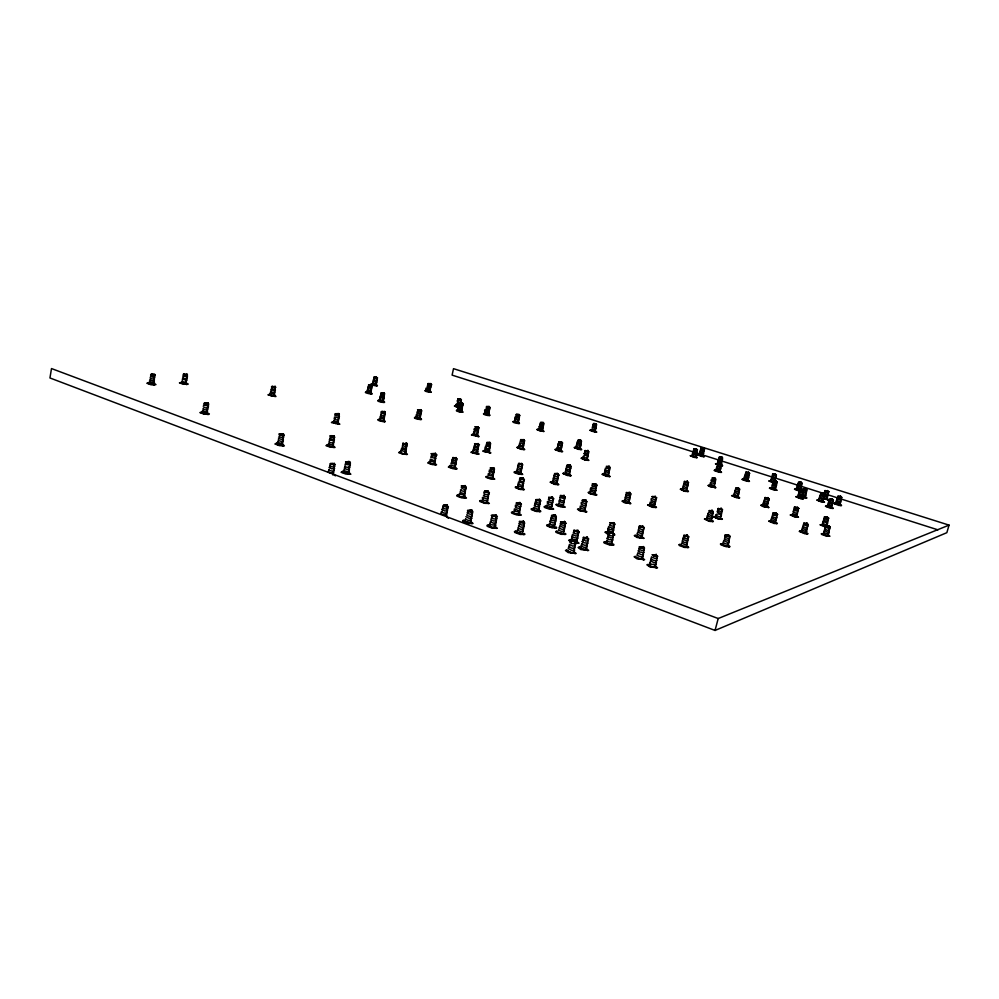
<?xml version="1.0" encoding="UTF-8"?>
<svg xmlns="http://www.w3.org/2000/svg" width="999" height="999" viewBox="0 0 999 999"><rect width="100%" height="100%" fill="white"/><g stroke="black" fill="none" stroke-linecap="round" stroke-linejoin="round"><path stroke-width="1.5" d="M206.805 403.121L205.969 403.246L206.893 403.633M384.215 393.057C387 395.766 375.612 392.257 384.14 392.957M384.64 411.476C385.764 412.375 380.981 412.974 382.267 411.551M420.904 409.69L421.004 410.314L420.854 409.665M435.527 453.484L432.704 454.308L433.179 453.658M419.193 410.164L420.204 409.902L419.518 409.815M457.667 401.848C456.481 403.234 466.458 403.259 460.576 403.121M471.79 510.202C476.785 515.796 460.015 508.216 471.828 510.988L471.728 510.164L468.981 510.614M385.202 414.11L380.869 413.211L381.693 411.576L385.065 412.737L383.628 421.016L384.79 421.703L383.579 421.278M384.39 419.043L379.608 418.057L379.67 419.642L378.409 419.493L379.62 419.905M454.982 457.779L454.083 457.992M487.212 407.055L486.426 406.543L490.184 407.53L487.212 407.055L489.335 406.493L487.437 406.481M333.104 436.188L332.405 436.126M332.367 464.06C342.407 465.147 322.902 464.46 332.642 463.449M384.128 420.691L383.104 421.303L379.121 420.242L380.095 419.88M489.872 442.47C493.306 446.116 481.281 441.745 489.835 442.432M488.211 491.133L485.302 492.157L488.174 491.046L488.299 491.833L485.302 492.157M333.042 463.474L332.517 463.561M493.681 467.794L491.008 468.668L493.643 467.719M384.303 396.915L380.119 396.278L380.944 396.029M347.702 462.525L348.751 462.087L347.739 462.537M469.393 511.026L470.804 511.026M476.461 427.01L477.472 426.835M477.297 426.785L476.598 427.023M476.361 443.981L477.135 444.018M519.068 414.597C511.625 415.397 524.975 416.071 517.644 414.885M493.206 468.231L492.42 467.932M521.865 463.548L519.193 464.31L521.678 463.474M520.117 502.584C522.265 503.334 512.075 503.683 520.042 502.472M523.938 439.735L520.591 439.66L524.775 440.771L521.578 440.322L523.888 439.548M375.936 377.335L376.386 377.21M382.53 393.419L383.166 393.069M379.195 419.667L384.116 420.991M539.597 499.388C541.271 499.488 535.439 500.387 537.337 499.787M517.794 414.935L517.832 414.672M518.156 503.346L519.105 502.809M523.039 440.109L522.04 439.997L522.914 439.622M520.329 464.048L520.904 464.036M521.478 478.758L522.19 478.721M555.456 515.272L555.319 515.909C560.102 518.881 544.592 515.097 555.382 515.159M429.57 384.103L429.383 383.753M542.27 422.839L541.645 422.689M538.473 500.049L537.962 500.137M564.035 495.492L561.488 496.378L565.284 496.89L560.339 495.541L561.575 496.416L564.173 495.342M564.597 521.54L564.685 522.265L564.522 521.428L561.838 522.702L564.685 522.265M570.154 465.147C573.938 469.093 561.363 464.06 570.342 465.209C567.432 465.971 567.132 465.334 570.342 465.209M433.966 454.046C444.892 456.968 422.589 452.397 434.627 454.046M434.503 453.683L433.466 453.871M550.749 497.877L551.223 497.477M560.127 442.282L561.401 442.095M587.936 450.549L585.864 451.261L588.099 450.537M377.372 379.195L373.938 378.396M445.691 505.344L445.379 505.394M585.714 500.174L583.241 501.073L585.864 500.024M585.901 500.062L583.241 501.073M376.436 384.99L372.04 384.553L372.952 384.078M459.54 399.375L459.677 399.525M563.561 521.74L563.049 521.84M568.693 465.596L569.305 465.234M569.592 465.497L567.182 465.222L565.309 471.865M609.153 466.296C612.175 468.693 603.808 466.083 607.979 466.458M584.19 500.674C593.418 503.171 576.361 500.199 584.19 500.274M585.302 500.549L582.417 500.162M488.012 406.88L488.386 407.055M594.517 423.763C599.8 424.725 590.909 423.838 594.892 423.501M585.439 538.111L586.301 537.45M612.674 532.18L610.077 533.379L612.837 532.155L612.762 532.904L610.077 533.379M613.561 522.664L614.984 524.175L609.752 522.739L613.573 523.201C612.637 522.34 608.603 524.05 613.798 522.627M488.948 442.582L488.798 443.231M488.261 442.882L489.098 443.081M594.942 484.315L594.255 484.478L594.755 484.016M492.22 468.394L492.907 468.019M494.855 527.822L496.491 528.434L494.93 527.497L496.928 516.92L494.443 515.984L495.154 515.859M608.403 466.496L607.729 466.845M629.745 492.407C625.824 495.404 628.708 490.621 629.832 493.119L627.559 493.419M612.412 522.789L612.05 523.339M371.328 391.596L366.945 390.921L367.819 390.659M520.779 463.686L518.568 463.548L517.619 466.995M521.977 522.202L522.739 521.578L522.04 522.215M628.071 493.069L629.395 492.932M655.319 496.441C656.618 496.416 652.147 497.552 653.471 496.665M557.055 473.788L556.406 473.788M654.557 496.59L652.285 496.528M563.136 495.591L562.35 496.066M655.257 554.782L654.457 555.456L654.745 554.895M563.836 521.865L561.838 522.702M687.362 481.356L685.501 482.167L684.303 481.481L688.623 482.629L685.576 482.205L687.499 481.318L685.639 481.655M366.596 392.157L371.016 393.581L370.254 392.719M579.52 440.559L579.832 440.159M579.682 440.534C574.512 439.248 585.439 442.669 579.532 440.259M696.503 448.876L694.73 449.463L696.49 448.813M573.301 540.896L573.813 540.272L573.001 540.796M576.748 530.506L575.849 531.031L576.186 530.494M702.197 448.164C709.577 450.911 698.239 446.403 701.972 448.588L703.596 447.902M695.928 448.988L695.454 448.926M685.127 536.363L687.237 535.826C687.936 532.729 681.68 538.723 687.462 535.901C688.336 533.878 684.502 536.925 686.138 535.526M712.162 510.464C716.72 514.248 703.92 509.115 712.15 511.038C712.899 508.891 707.23 512.774 712.237 511.076M721.852 456.855C724.437 459.727 716.246 456.518 721.678 456.805M608.591 466.508L607.842 466.833L609.228 466.883M608.029 466.895L606.281 466.371M612.986 532.205L614.61 524.25L612.387 522.914M714.035 478.022L713.586 478.271M711.413 510.951L710.676 510.801L712.324 510.427M720.616 463.761L717.831 463.336L720.729 463.299L719.13 463.399M720.828 456.98L721.303 457.03M738.761 488.074L736.887 488.736L738.661 488.474C742.781 490.509 732.217 487.612 737.262 488.099M719.755 509.003L720.366 508.491M719.954 509.078L720.716 508.628M720.916 508.853L719.292 509.353L721.166 508.304L722.614 509.815L717.969 508.566L721.278 509.015L721.365 508.379L719.292 509.353M748.451 472.24L746.902 472.877L749.7 473.301L745.729 472.252L748.451 472.652L746.902 472.877M641.907 547.44L642.482 547.365M737.724 488.474L737.075 488.798M738.336 488.311L736.887 488.736M349.438 470.966C348.913 472.465 342.27 470.666 344.168 469.73L343.693 471.69L342.17 471.466L344.23 471.94M350.412 464.997L345.03 464.31L346.154 463.823M654.208 497.165L656.331 497.902L654.482 506.755L655.868 507.542L654.42 507.042M654.982 554.982L657.367 556.418L655.157 566.995L656.83 567.969L655.069 567.332M767.856 497.552L766.221 498.314M775.212 473.926L776.46 475.049L772.564 474.026L775.374 473.926L773.925 474.7M775.973 481.031L771.24 479.632M776.136 512.962L774.437 513.898M682.13 489.635L680.781 489.185L682.192 489.373L684.577 481.431L686.388 481.905L688.348 482.667L686.625 490.846L687.924 491.558L686.563 491.108M767.369 498.039L767.682 497.714M775.474 513.424L774.787 513.424L776.31 512.924M801.136 482.142L799.55 482.829L801.111 482.055M802.397 489.385L800.948 490.159M802.572 489.522L801.123 490.222M711.151 511.113L711.263 510.664M798.95 492.407L799.887 489.46L801.785 489.61M801.76 498.439L803.071 498.863L801.822 498.201L803.533 490.621L801.972 489.922M727.647 535.714L729.944 536.525L727.884 545.991L729.42 546.853L727.809 546.291M823.451 492.819L824.437 493.706M827.547 490.521L826.173 491.283M332.954 475.099L334.665 464.897L332.168 463.986M832.167 498.951C835.763 501.723 826.635 498.064 832.242 499.4M826.785 490.709L827.609 491.046M827.184 506.618L825.848 506.181L827.259 506.381L829.657 498.938L831.43 499.05M832.005 499.25L830.781 499.675M828.321 525.849L827.11 526.598C822.864 522.352 835.926 529.682 827.359 525.936M839.297 497.027L840.646 496.178L839.297 497.027L837.799 496.316L841.845 497.377L839.26 496.491M839.123 496.978L840.309 496.478M154.882 374.463L150.612 374.538L154.733 374.413M775.274 513.686L777.347 514.398L775.461 522.877L776.847 523.626L775.386 523.139M185.777 374.375C191.271 375.487 182.317 375.699 184.191 374.113M185.364 374.7L187.05 375.299L185.777 383.903L186.875 384.59L185.727 384.178M335.364 475.874L333.716 474.188M460.339 404.408L461.138 400L458.054 399.001L457.305 401.86M446.353 515.397L447.902 506.905L445.217 505.881M187.138 374.75C187.5 373.164 185.777 376.323 183.754 374.712M204.97 403.146L204.583 403.758L205.057 403.109M208.167 403.009L203.883 403.384L208.204 403.721L207.992 402.947M334.303 470.541C333.741 472.015 327.173 470.242 329.108 469.33L328.621 471.316M334.615 468.531L331.656 468.818L329.021 467.407M801.173 531.755L799.687 531.256L801.248 531.48L803.908 523.176L805.943 523.738L808.041 524.55L806.106 533.104L807.529 533.878L806.031 533.379M272.178 386.963L275.886 387.287L271.516 386.638L275.312 386.538L272.178 386.963L272.527 386.413M279.932 434.815L283.479 434.677C284.128 432.092 278.559 435.689 280.244 434.066M839.697 496.64L837.999 496.266L835.401 503.621L839.697 504.507M331.381 436.063L330.894 436.725L331.193 436.001M335.989 414.273C346.915 413.736 326.948 414.298 338.998 413.549M336.163 414.335L336.438 413.661M334.078 436.039L333.991 436.526C338.162 439.11 322.527 434.815 334.166 435.876M330.894 436.725L334.166 436.588L334.228 435.914M331.356 463.536C328.996 463.986 336.089 463.973 334.19 463.174M328.022 471.378C327.859 473.214 336.226 473.888 332.904 471.99M339.185 418.007L334.465 417.045L334.528 418.706M339.46 416.283L334.89 415.347L335.764 413.636L339.235 414.847L337.774 423.526L338.973 424.25L337.724 423.801M333.491 446.303L333.354 446.978L330.444 446.828L327.023 444.93L328.783 446.066L333.416 446.678M338.374 423.176L335.564 423.601L333.179 422.115M334.378 440.721L329.171 440.01L330.282 439.597M346.915 462.075C345.03 463.623 348.951 460.052 349.775 461.963C353.683 466.483 338.536 459.902 349.787 462.512L349.662 461.725M369.118 385.277C380.282 386.338 361.476 384.29 371.591 385.264C366.308 386.363 371.316 383.216 371.653 385.289M375.487 377.06L377.597 377.934L373.913 377.16L376.973 377.472M381.818 393.206L381.818 392.957M384.066 393.094L381.581 393.556M382.093 411.563C387.924 411.788 383.316 414.036 382.43 411.6M382.005 412.187L384.677 411.65M151.024 376.036L151.686 374.25M403.534 444.043C413.998 441.72 396.116 445.604 406.506 443.881M403.608 444.068L402.709 443.331L407.33 444.58L403.608 444.068L406.506 443.194M406.318 443.818L406.381 443.169M419.443 409.927C427.684 412.587 412.05 409.265 419.692 409.952M428.746 383.803C425.174 382.467 437.062 386.588 428.883 383.628M430.756 384.14L428.521 384.128M432.704 454.308L433.104 453.708M432.892 454.383L435.614 454.12L435.439 453.371M458.466 399.513L461.463 399.987L457.729 399.013L460.651 399.063M462.387 403.022L463.236 404.133L460.464 403.221M774.637 482.405L776.248 475.099L772.776 473.988L770.991 479.682M453.334 458.429L456.256 457.579L453.534 458.504C463.386 460.539 449.45 455.619 453.409 458.466L456.281 457.654L453.534 458.504M444.193 506.343C443.981 504.82 448.126 504.27 447.327 505.869C442.819 507.817 443.406 504.133 447.415 505.107M462.637 485.951L465.209 485.614L465.397 486.426C454.17 484.016 469.755 489.76 465.309 486.388L462.325 486.738L465.422 485.689M462.537 486.813L462.774 486.076M476.248 426.823L475.986 427.447L474.987 426.785L479.108 427.884L475.824 427.385L478.284 426.685M462.325 486.738L465.184 486.351L465.272 485.639M478.259 427.285C478.546 425.624 477.559 428.883 475.824 427.385M476.036 443.706L475.599 444.318L478.221 443.519M800.399 490.659L802.06 483.279L798.513 482.155L796.24 489.323L794.904 489.148L796.178 489.56M478.196 444.168C483.903 445.966 467.794 442.707 478.121 444.13L475.599 444.318M471.94 510.252C470.329 508.903 467.669 512.325 469.13 510.751M487.887 442.682L487.45 443.269L490.01 442.495M485.389 492.195C480.806 488.836 496.403 494.468 485.389 492.195L485.826 491.458M491.008 468.668L491.496 468.019M488.898 494.268C487.762 495.604 481.443 494.105 484.677 491.233L486.775 491.433M486.625 491.933C486.888 490.209 487.437 493.094 488.923 492.757L487.075 502.672L488.536 503.546L487 502.984M491.208 468.743L493.756 468.431L493.593 467.682M493.056 516.308C492.832 514.785 497.115 514.16 496.228 515.871C480.769 514.423 507.217 516.97 493.144 516.346L496.228 515.871M493.281 516.383L493.618 515.546M496.003 515.784L496.041 515.009M827.06 524.825L828.571 518.244L824.562 516.933L821.99 524.912L820.479 524.7L821.915 525.174M519.268 464.348C516.046 461.076 528.384 467.532 519.655 463.686M520.591 464.123L522.39 464.86L520.704 473.713L522.027 474.475L520.641 473.988M519.193 464.31L521.678 463.586M522.502 478.321L519.617 478.259L520.741 479.083L523.464 478.196L520.666 479.045L521.153 478.384M520.866 479.12L521.091 478.434M271.716 388.024L272.09 386.401L275.324 387.525L274.001 395.854L275.112 396.528L273.938 396.116M519.03 502.747L519.155 503.346M541.208 422.565L543.094 422.252M543.219 422.864C546.003 423.901 536.475 421.903 543.156 422.839L541.121 422.939M520.841 522.564L523.688 522.027C524.487 519.28 518.743 523.451 521.166 521.728M559.652 442.594C567.969 444.418 555.794 440.247 559.652 442.594L561.863 441.933L559.827 441.945M555.357 474.475C555.157 473.214 558.603 472.852 557.829 474.238L555.357 474.475C551.498 471.029 565.334 477.897 555.831 473.851M550.037 498.376L552.534 497.964C553.209 495.579 548.276 499.088 550.262 497.664M556.83 473.826L558.553 475.024L556.818 483.916L558.154 484.677L556.755 484.19M555.594 515.234C553.858 513.773 551.81 517.445 553.234 515.684M554.457 515.472C554.845 516.283 552.909 515.122 556.356 516.995L554.37 527.147L555.906 528.059L554.295 527.46M560.202 497.327L560.714 495.479L562.787 495.704M562.05 522.789L564.747 521.503M587.674 450.824L587.025 451.211M594.093 424.001L595.966 423.926M585.864 451.261L587.924 450.474M571.977 541.308L574.762 539.91L574.7 540.696L571.977 541.308L574.937 540.784L576.273 541.82L570.866 540.759M572.215 541.396L575.049 540.022L574.937 540.784L570.641 540.272L570.966 541.083M574.974 531.393C584.265 528.371 568.731 532.504 577.822 530.906M583.453 501.148L583.741 500.399M584.802 500.212L584.627 500.936L586.638 501.635L584.752 511.113L586.201 511.95L584.677 511.413M595.891 484.478C596.653 483.154 594.043 484.003 593.631 484.303C593.806 486.301 598.351 482.642 593.793 484.053M329.77 439.635L330.207 437.812C327.997 438.723 336.95 440.159 333.778 438.399M584.552 538.473L587.25 537.1L587.187 537.874L584.552 538.473L588.773 538.973L587.325 537.912L583.216 537.45L584.652 538.511L587.562 537.3L585.114 537.712L584.79 538.548M329.595 467.357L330.082 465.372C327.622 466.496 337.462 468.007 333.966 465.984M344.655 467.782L345.142 465.834C342.707 466.995 352.684 468.506 349.088 466.458M345.617 463.873L346.104 461.925L350.162 463.411L348.464 473.464L349.862 474.325L348.389 473.776M367.395 390.671L368.856 384.765L371.915 385.789L370.617 393.356L371.678 393.968L370.567 393.594M610.302 533.466L610.614 532.654M627.747 493.481L629.907 492.457M380.482 416.421L380.881 414.81M640.471 527.172L643.081 526.036L640.696 527.247M638.349 529.982L639.472 526.161C643.044 526.723 640.596 526.123 643.968 527.747L641.932 537.574L643.468 538.461L641.845 537.887M640.933 547.939L643.418 546.553L643.344 547.327C637.549 548.988 643.518 544.83 644.48 547.864L642.507 548.376L639.26 546.828L641.533 546.803M642.332 546.84L640.696 547.864M653.608 555.831L656.093 554.395L656.006 555.169L653.608 555.831L656.243 555.257L657.742 556.318L655.456 556.356L652.122 554.77L654.42 554.732M653.846 555.919L656.331 554.482L656.243 555.257M401.348 450.362L401.798 448.601M402.697 445.067L403.146 443.294L406.893 444.617L405.294 453.696L406.581 454.47L405.232 453.983M416.496 415.996C414.385 412.412 422.527 417.582 420.055 414.997M417.295 412.899L418.082 409.79L421.378 410.901L419.967 418.868L421.103 419.518L419.905 419.118M427.46 386.426L428.171 383.653L431.106 384.603L429.845 391.708L430.856 392.282L429.795 391.933M685.501 482.167L687.437 481.93L687.324 481.256M685.351 536.451L685.764 535.826M713.099 478.658C715.621 476.148 717.045 481.418 712.2 478.296C714.372 477.01 716.608 478.721 713.523 478.109M430.394 460.676C429.158 456.518 433.816 462.4 435.514 459.99M431.318 457.117L432.242 453.546L436.076 454.895L434.428 464.06L435.751 464.847L434.365 464.36M719.867 463.873L721.64 463.686L720.316 462.987M710.401 511.5L710.714 511.063M459.365 407.604C453.921 408.416 455.569 400.799 459.965 404.433M458.241 408.928C455.169 402.809 464.622 409.278 461.838 406.531M459.39 404.57L459.765 403.121L462.899 404.145L461.538 411.6L462.624 412.212L461.488 411.838M451.436 462.999L452.834 457.654L456.693 459.003L455.02 468.156L456.343 468.943L454.957 468.444M441.783 511.426L440.734 514.098L446.915 515.309L445.604 514.148M442.32 509.365L443.419 505.232L445.542 506.031M726.648 535.976L728.658 534.765L728.558 535.452C724.712 537.637 731.518 532.966 726.872 536.051M727.759 535.114L727.572 535.164M747.077 472.927L748.638 472.202M473.676 433.042L473.688 431.506L478.171 432.43M474.5 429.907C472.527 426.323 480.469 431.368 477.884 428.846M464.597 497.502L458.678 496.316L459.715 493.531M715.047 630.444L718.194 618.531L949.05 525.124L946.84 532.679L715.047 630.444L49.95 377.959L51.498 368.556L718.194 618.531M473.301 450.287L473.751 448.613M474.188 446.953L475.074 443.618L478.708 444.855L477.135 453.421L478.384 454.158L477.072 453.696M485.214 412.262C482.18 406.231 491.658 412.612 488.761 409.89M486.363 407.967L486.738 406.518L489.872 407.542L488.499 414.91L489.572 415.509L488.449 415.147M773.688 480.969L774.55 481.73L776.123 480.906M467.47 512.475L468.019 510.414M486.476 444.23L486.913 442.594L490.521 443.818L488.948 452.26L490.184 452.984L488.886 452.535M775.212 513.186L773.301 513.049L770.416 521.366L775.748 522.789M775.424 513.761L775.599 513.111M488.499 475.012C486.176 470.929 495.891 477.135 492.582 473.813M489.46 471.441C488.311 467.32 492.932 472.989 494.318 470.679M482.604 498.938C481.268 494.418 486.675 501.073 488.174 498.189M795.766 507.954L797.539 507.067L795.966 508.016M490.696 521.403L489.585 525.499L487.874 525.224L489.51 525.836M804.395 489.373L806.006 488.598L804.57 489.435M805.119 524.05L806.73 522.976L805.119 524.05L808.278 524.487L803.671 523.251L805.206 524.088L806.955 523.076L805.319 524.125M519.205 445.954L519.705 442.832L524.05 443.731M520.504 441.208L520.929 439.635L524.438 440.809L522.889 448.913L524.088 449.6L522.827 449.175M516.683 470.429L516.208 472.152L514.772 471.953L515.846 472.877L520.929 473.538M519.505 480.019L520.004 478.209L524.025 479.62L522.252 488.886L523.638 489.697L522.19 489.185M822.065 493.606L823.626 492.807L822.452 493.169M822.664 493.056L823.301 493.194M514.435 510.477C513.086 505.906 518.743 512.712 520.079 509.727M515.496 506.593C514.735 502.322 518.156 507.842 520.979 506.193M539.36 426.735L540.559 422.377L543.793 423.426L542.357 430.881L543.468 431.506L542.295 431.118M519.293 523.464L519.855 521.416M825.773 517.757L827.259 516.745L825.773 517.757L828.783 518.169L824.35 516.995L825.861 517.794L827.484 516.833L825.973 517.819M830.968 499.737L832.367 498.926M827.309 526.673L828.87 525.624L827.11 526.598M534.565 505.194L536.151 499.5L540.434 501.023L538.536 510.801L540.009 511.675L538.461 511.113M839.859 505.169L841.183 505.594L839.934 504.932L841.658 497.427L840.072 496.291M557.23 448.076L557.654 446.541M558.091 445.005L558.941 441.92L562.412 443.069L560.864 450.974L562.062 451.648L560.814 451.223M552.722 480.594L552.235 482.317L550.761 482.117L552.172 482.604M553.196 478.871L553.683 477.147M554.17 475.412L554.645 473.688L556.306 474.238M547.502 502.997C546.266 498.626 551.66 504.945 552.784 502.235M548.538 499.263L549.063 497.39L553.296 498.876L551.423 508.516L552.872 509.365L551.348 508.816M553.309 525.874L554.857 527.047L548.851 525.849L549.675 523.264M550.224 521.303L551.885 515.397L554.258 516.108M559.677 499.175L559.577 500.936M580.132 448.601L575.624 447.664L578.096 440.122L581.493 441.233L579.969 448.951L581.143 449.6L579.919 449.2M559.303 527.634L559.865 525.649L562.637 527.31L564.947 526.835M560.427 523.651L560.988 521.665L563.149 522.44M587.275 459.365C580.332 461.288 582.217 452.922 587.899 456.206M584.29 453.708L585.177 450.599L588.711 451.773L587.125 459.74L588.336 460.427L587.062 460.002M592.282 427.609L593.468 423.464L596.603 424.463L595.192 431.568L596.278 432.155L595.142 431.793M570.479 542.257L571.066 540.172L575.849 541.92L573.713 552.659L575.362 553.633L573.638 552.996M580.319 507.529C579.083 503.196 584.752 509.577 585.676 506.818M581.368 503.846C580.194 499.575 585.489 505.631 586.425 503.059M573.501 532.33L574.075 530.307L578.721 531.992L576.648 542.407L578.246 543.356L576.573 542.744M592.232 485.676L592.719 483.941L596.703 485.302L594.917 494.218L596.278 494.992L594.842 494.505M581.281 545.554L581.868 543.506L581.655 544.143L584.89 545.329L587.275 544.767M582.454 541.458L583.628 537.35L585.876 538.174M604.432 472.814L605.494 468.019L609.777 468.906M607.38 538.274L609.115 532.317L611.813 533.004M624.662 499.512L624.15 501.248L622.627 501.036L624.088 501.535M625.162 497.777L626.685 492.569L630.719 493.956L628.895 502.884L630.282 503.671L628.821 503.159M637.225 533.803L637.787 531.893L640.771 533.553L642.819 533.066M650.249 503.409C649.113 499.375 654.745 505.269 655.269 502.747M651.261 499.975C650.187 495.979 655.456 501.585 656.006 499.238M637.237 554.832L637.837 552.809L641.008 554.645L643.531 554.607L643.194 554.058M639.035 548.763L639.635 546.74L644.405 548.451L642.245 558.878L643.88 559.84L642.157 559.215M650.062 562.862L651.498 556.83L654.944 558.478L656.98 557.904M692.669 453.034L691.845 455.819L690.609 455.656L695.978 457.005M693.094 451.648L693.93 448.876L697.215 449.912L695.704 457.043L696.827 457.654L695.641 457.28M682.305 541.033L684.028 535.339L688.573 536.925L686.488 546.715L688.049 547.602L686.413 547.015M711.238 481.019C709.64 477.534 718.044 482.617 714.447 479.957M719.867 471.416L715.596 470.529L718.069 463.299L721.503 464.398L719.917 471.79L721.103 472.427L719.854 472.028M708.628 512.287L706.53 519.168L704.969 518.943L706.455 519.443M720.779 518.531C712.599 519.717 714.697 510.988 721.515 515.047L721.141 514.635M717.207 511.9L718.244 508.503L722.339 509.877L720.454 518.618L721.852 519.393L720.379 518.893M734.452 492.657L733.503 495.766L732.08 495.579L733.428 496.016M734.939 491.108L735.901 487.987L739.66 489.223L737.911 497.215L739.21 497.927L737.849 497.477M723.214 542.332L723.788 540.496L726.897 542.132L729.045 542.12L728.633 541.633M724.912 536.825L725.486 534.989L728.783 535.526M747.751 480.407L743.456 479.52L745.966 472.215L749.475 473.339L747.839 480.794L749.05 481.443L747.776 481.031M767.494 506.805L762.424 505.457L765.159 497.539L768.993 498.801L767.207 506.868L768.531 507.579L767.145 507.13M772.102 485.402L772.552 483.941M773.014 482.48L773.476 481.006L777.047 482.155L775.386 489.672L776.61 490.334L775.324 489.922M798.001 495.354L798.476 493.881M793.119 511.913L794.642 507.167L798.551 508.441L796.715 516.595L798.064 517.32L796.653 516.845M802.859 490.147L803.333 488.673L806.955 489.835L805.256 497.365L806.505 498.026L805.194 497.614M822.627 501.411L819.917 501.336L818.368 500.274L820.966 492.894L824.612 494.055L822.901 501.585L824.15 502.247L822.826 501.835M824.163 493.481L825.087 490.596L828.695 491.733L826.997 499.175L828.233 499.825L826.935 499.413M825.324 527.385L823.201 533.953L821.64 533.728L823.126 534.228M711.213 510.889L710.202 511.438M518.731 502.922L516.57 502.697M538.024 499.612C529.595 500.074 547.864 501.948 537.799 500.112M463.823 486.026L465.971 487.337L464.135 497.252L465.584 498.126L464.073 497.577M370.791 385.102L369.68 385.04M283.391 440.859C282.717 442.132 276.473 440.472 278.471 439.71M774.575 481.306L775.948 480.856M276.96 443.531L277.734 444.767L282.605 445.404L281.805 444.168M184.103 374.15L183.129 374.388L187.213 374.213M151.598 374.288C150.537 376.536 160.077 375.324 151.935 374.313M269.668 394.53C268.856 396.253 276.711 396.815 273.813 395.142M275.399 390.597L270.717 389.91L271.328 389.647M270.067 392.907L274.775 394.18L274.088 393.506M579.158 440.197L580.931 440.134L578.746 440.746M207.617 413.349L201.723 412.537M207.555 413.648L204.233 413.773L201.673 412.837L201.973 412.2M208.379 407.804L205.357 407.904L203.247 406.755M208.641 405.944L203.459 405.219L204.233 404.92M517.694 414.573L516.021 414.51L517.232 414.51M463.611 485.951L461.763 485.826M428.633 383.678L430.769 383.591M381.968 393.007L384.078 393.519M375.674 377.023L374.65 376.973M186.563 383.903L181.119 383.104L182.555 382.817M186.613 383.628L183.491 383.666L181.406 382.555M187.525 376.785L182.73 376.074L183.479 375.836M182.18 379.208L187.063 380.207L186.313 379.82M154.508 382.28L151.324 382.317L149.313 381.218M148.926 382.942L148.576 383.504L150.936 384.365L153.946 384.603L153.496 383.604M150.087 377.772C149.5 378.883 156.331 379.695 154.246 378.371M774.1 474.163L775.361 473.901M537.125 499.712L539.735 499.35M521.928 439.71L521.503 440.284M518.518 502.809C509.777 503.234 528.421 505.269 518.369 503.346M458.853 399.001L460.589 398.876M568.881 465.309L570.941 466.496L569.268 475.037L570.566 475.774L569.205 475.312M418.643 409.79L421.016 409.715M492.357 468.032L490.422 467.869M332.954 436.551L332.155 436.526M383.191 393.469L382.155 393.306M823.463 533.878L826.423 535.489L828.308 535.489L827.809 535.039M823.388 534.14L826.348 535.764L828.233 535.751L827.734 535.302M822.065 533.591L821.203 533.866L822.002 534.59L826.847 536.201L829.882 536.188L829.07 535.476M823.725 532.317L826.86 533.791L828.695 533.791L828.208 533.366M829.832 528.721L825.561 527.31M824.512 530.594L827.297 532.105L829.07 532.105L828.596 531.68M824.799 529.02L827.734 530.407L828.995 530.007M827.671 523.101L823.263 521.653M822.239 524.837L825.112 526.373M801.523 531.406L804.445 533.029L806.38 533.029L805.906 532.579M822.177 525.099L825.037 526.635M801.448 531.668L804.37 533.291L806.305 533.291L805.831 532.842M802.047 529.745L804.882 531.318L806.767 531.318L806.293 530.881M800.137 531.118L799.237 531.393L804.844 533.741L807.966 533.741L807.192 533.016M822.751 523.251L825.536 524.737L826.835 524.338M807.904 526.186L803.621 524.775M802.572 528.084L805.319 529.607L806.692 529.195M803.096 526.436L805.756 527.897L807.08 527.497M823.763 520.054L826.385 521.441L827.609 521.078M824.275 518.469L826.81 519.805L827.984 519.455M656.031 564.76L651.423 564.273L649.625 562.986L650.486 562.749M649.887 564.785L649 565.034L649.362 565.646L652.896 566.933L655.594 566.87L655.219 566.258M649.362 565.247L649.288 565.983L652.822 567.27L655.506 567.195L655.132 566.595M722.926 544.368L722.639 545.092L725.886 546.216L728.159 546.191L727.734 545.679M723.563 542.245L723.288 542.932L726.423 544.018L728.646 544.005L728.221 543.506M648.339 564.41L646.89 564.81L649.887 566.957L657.542 567.757L654.52 565.621M721.54 543.756L720.391 544.08L721.078 544.905L726.31 546.728L729.982 546.69L729.282 545.854M650.661 560.814L653.92 562.699L656.455 562.649L656.093 562.087M724.675 538.573L724.412 539.21L727.372 540.234L729.045 539.76M831.792 507.967L827.422 506.555M651.685 558.653L651.211 559.428L654.432 560.589L656.88 560.539L656.543 560.002M686.8 546.915L684.365 546.94L680.694 545.242M796.915 516.783L793.468 516.333L792.319 515.259M725.224 536.738L724.987 537.362L727.834 538.336L729.457 537.887M775.686 523.064L769.18 521.066L770.704 521.278M831.855 507.717L827.497 506.306M686.875 546.603L682.554 546.116L680.769 544.93L681.555 544.717M840.833 501.873L836.575 500.636M792.382 515.009L795.142 516.495L796.54 516.108M826.235 506.081L825.461 506.293L830.556 508.304L833.278 508.354L832.542 507.754M771.503 519.567L774.213 521.078L775.699 520.679M635.564 556.368L634.128 556.755L637.025 558.828L644.592 559.64L641.67 557.567M680.082 544.393L678.821 544.73L679.432 545.591L684.752 547.464L688.673 547.427L688.049 546.565M834.615 503.271L833.878 503.471L838.898 505.432L841.545 505.494L840.821 504.907M769.655 520.941L768.706 521.191L774.15 523.476L777.322 523.501L776.61 522.802M643.943 552.522L639.672 552.047L638.036 550.886L638.848 550.674M637.674 554.707L637.137 555.506L640.509 556.73L643.106 556.68L642.769 556.118M776.86 517.719L773.563 517.295L772.527 516.283M836.325 502.035L840.059 503.021M682.679 540.934L682.305 541.633L685.401 542.719L687.324 542.207M793.381 511.85L795.966 513.236L797.289 512.887M772.015 517.919L774.65 519.393L776.073 519.005M828.433 503.346L832.117 504.32M682.879 539.135L685.876 540.759L687.737 540.272M793.631 510.327L797.652 511.276M837.262 499.125L840.758 500.049M639.435 548.663L638.948 549.363L642.007 550.461L644.055 549.937M683.803 537.15L683.453 537.787L686.363 538.811L688.149 538.336M794.367 508.691L796.79 509.977L798.026 509.652M837.724 497.664L841.108 498.563M829.382 500.374L832.829 501.286M817.619 499.937L816.845 500.124L821.827 502.085L824.525 502.16L823.813 501.573M823.8 498.526L819.779 497.227M819.317 498.688L823.039 499.675M820.241 495.766L823.738 496.69M802.072 498.139L797.789 496.765M805.494 497.315L801.173 496.416M612.025 544.418L609.34 544.443L605.694 542.669M711.725 520.741L707.854 520.254L706.181 519.243L706.867 519.08M820.703 494.305L824.475 495.516L823.476 494.98M711.65 521.016L707.779 520.541L706.118 519.53L706.793 519.368M720.704 518.818L716.907 518.331L715.234 517.345L715.896 517.182M824.375 493.431C825.936 495.467 817.132 491.683 823.438 493.319M586.725 549.512L581.88 548.988L580.694 547.589L578.921 547.302L581.093 547.814M824.625 492.032L828.171 492.869M636.163 536.113L637.012 535.914M805.831 495.804L801.635 494.942M802.734 495.117L798.713 493.818M761.713 505.082L760.801 505.294L763.411 506.743L768.98 507.48L766.345 506.031M635.651 535.277L634.303 535.601L637.025 537.474L644.143 538.299L641.395 536.426M705.519 518.806L704.42 519.068L709.877 521.453L713.348 521.478L712.737 520.754M714.635 516.633L713.561 516.895L718.98 519.23L722.377 519.268L721.753 518.556M798.251 495.292L801.997 496.278M567.12 550.087L565.496 550.474L568.194 552.584L576.173 553.446L573.438 551.323M579.707 547.115L578.121 547.489L580.831 549.562L588.648 550.412L585.913 548.339M763.461 503.758L766.021 505.157L767.444 504.807M637.637 533.703L637.137 534.39L640.297 535.514L642.419 535.014M707.379 517.37L706.718 517.519L710.002 518.956L711.725 518.543M716.483 515.222L715.846 515.372L719.093 516.77L720.766 516.371M605.232 541.783L603.758 542.132L604.233 543.031L609.64 544.992L613.973 544.954L613.473 544.055M612.911 540.009L608.541 539.522L606.955 538.374L607.817 538.174M796.565 496.54L795.766 496.74L800.699 498.701L803.471 498.776L802.784 498.189M707.891 515.646L707.255 515.796L710.439 517.182L712.112 516.783M581.755 545.442L581.068 546.216L584.403 547.44L586.863 546.853M569.767 546.303L569.055 547.077L572.327 548.289L574.8 547.702M768.88 500.349L764.672 499.113M587.949 543.194L583.541 542.707L582.005 541.558L582.892 541.358M763.686 502.247L766.42 503.533L767.806 503.209M607.966 536.288L610.876 537.974L613.036 537.474M613.411 535.252L614.835 534.927L614.348 534.078M799.175 492.357L802.684 493.281M764.435 500.624L766.832 501.923L768.169 501.61M638.736 529.895L638.261 530.544L641.233 531.593L643.219 531.118M708.416 513.936L707.791 514.073L710.876 515.409L712.487 515.034M717.507 511.825L719.954 513.274L721.528 512.912M638.91 528.071L641.708 529.62L643.631 529.183M576.161 542.519L576.873 541.745M708.928 512.212L711.313 513.636L712.874 513.274M717.719 510.202L720.391 511.525L721.902 511.176M576.086 542.857L576.798 542.07M570.916 542.157L570.029 542.357L571.515 543.493L575.861 543.968L574.375 542.832M583.041 539.41L585.876 541.108L588.111 540.596M608.94 534.215L608.403 534.877L611.351 535.939L613.448 535.452M799.637 490.884L803.034 491.77M719.492 509.428L721.278 509.015M607.692 532.517L606.805 532.717L608.441 533.891M796.478 489.273L800.162 490.709M570.242 539.959L568.668 540.309L571.291 542.32M577.934 538.149L573.438 537.637L571.89 536.475L572.814 536.276M606.356 531.88L604.919 532.205L607.567 534.09M796.415 489.51L800.099 490.946M607.767 532.205L606.88 532.405L608.516 533.578M571.778 538.399L571.54 539.048L574.825 540.234L577.285 539.685M607.879 530.382L610.889 532.105L613.124 531.605M795.291 489.06L794.517 489.235L799.312 491.121M608.853 528.359L608.029 528.546L609.577 529.632L613.811 530.132L612.25 529.045M797.377 486.413L800.911 487.337M775.574 489.86L771.378 488.511M797.826 484.977L801.61 486.188L800.211 485.477M573.926 532.242L573.301 532.904L576.273 533.99L578.508 533.503M609.952 524.512L609.427 525.124L612.3 526.148L614.323 525.711M775.636 489.622L771.44 488.261M799.55 482.829L801.023 482.604M563.998 533.466L559.265 532.929L556.468 531.343L559.19 533.254L563.923 533.791M798.276 483.553L801.573 484.415M611.063 523.676L613.661 523.239M733.79 495.704L736.313 497.102L737.836 496.778M738.885 493.968L734.727 492.594M732.554 495.479L731.605 495.679L736.613 497.739L739.672 497.814L739.073 497.202M734.265 494.155L736.7 495.504L738.186 495.192M557.255 531.181L555.681 531.518L556.043 532.38L561.376 534.328L565.859 534.315L565.471 533.454M772.339 485.352L775.923 486.301M558.741 529.632L558.491 530.244L561.688 531.418L564.16 530.894M559.765 527.547L559.053 528.234L562.162 529.358L564.547 528.871M772.789 483.891L776.623 485.114L775.224 484.39M654.857 506.68L648.214 504.92L650.836 506.468L654.782 506.968M522.952 533.541L518.019 532.991L516.67 532.305L517.032 531.655L515.297 531.368L516.945 531.98M522.877 533.878L516.595 532.642M554.782 527.372L550.099 526.823L547.44 524.975L549.125 525.237M735.676 489.498L739.235 490.434M774.475 481.693L777.272 482.117L774.65 481.755M773.238 482.43L776.598 483.316M770.803 481.056L773.201 482.292M770.741 481.281L773.139 482.529M560.851 523.576L560.202 524.2L563.111 525.262L565.347 524.8M648.813 504.795L647.614 505.032L652.846 507.355L656.468 507.417L655.956 506.73M769.642 480.856L768.83 481.019L773.513 482.854M516.146 531.206L514.448 531.543L514.722 532.43L520.117 534.44L524.85 534.428L524.55 533.528M548.226 524.812L546.653 525.124L546.99 525.973L552.235 527.884L556.693 527.897L556.331 527.047M556.006 520.979L551.735 520.467L550.786 519.33M650.599 503.346L649.887 503.484L653.034 504.87L654.907 504.507M518.106 529.507L517.257 530.244L520.491 531.443L523.164 530.906M550.149 523.176L549.413 523.863L552.559 525.012L555.019 524.512M771.678 478.209L775.162 479.133M518.156 527.559L517.832 528.171L520.966 529.333L523.563 528.821M775.836 477.984L771.653 476.885L773.189 476.948M519.205 525.424L518.406 526.098L521.453 527.222L523.951 526.735M714.447 486.963L710.139 485.551M651.598 499.912C649.6 500.524 656.256 502.41 655.631 500.998M653.196 497.365L655.394 497.052M686.887 491.046C685.776 491.471 680.956 490.284 682.454 489.572M773.75 474.637L775.274 474.438M552.922 516.483L555.544 515.984M772.552 475.374L775.811 476.236M519.755 523.376L518.981 524.025L521.928 525.112L524.35 524.65M551.76 517.282C549.138 517.994 556.518 520.204 556.193 518.493M585.114 511.326L580.781 510.801L578.209 509.128L582.654 510.988L584.939 510.564M653.671 496.74L655.469 496.403M686.95 490.784C685.838 491.208 681.031 490.022 682.517 489.31M490.122 525.399L489.173 526.148L492.482 527.385L495.329 526.848M578.908 508.991L577.497 509.253L579.919 510.964L586.9 511.813L584.465 510.114M623.251 500.911L622.002 501.148L624.425 502.722L630.893 503.546L628.458 501.973M488.961 525.936L490.047 525.736M708.94 485.339L707.979 485.514L710.364 486.863L715.883 487.612L713.486 486.276M742.831 479.22L741.957 479.37L746.653 481.243L749.475 481.356L748.9 480.819M580.744 507.442L580.132 508.054L583.104 509.103L585.302 508.691M625.037 499.45C622.789 500.099 629.907 502.147 629.358 500.611M681.306 489.085L680.257 489.285L685.189 491.371L688.436 491.471L687.911 490.846M710.601 484.028L712.924 485.327L714.447 485.039M488.748 525.062L486.988 525.387L487.2 526.273L492.544 528.259L497.377 528.271L495.005 526.298M744.43 477.972L748.076 478.933M625.524 497.714C623.351 498.339 630.257 500.324 629.72 498.851M682.679 487.787L685.326 489.098L686.975 488.786M744.867 476.523L748.75 477.772L747.364 477.047M490.134 523.451L489.747 524.075L491.021 524.737L495.854 525.287L494.443 524.1M683.453 486.138L685.726 487.462L687.312 487.175M711.513 480.969L715.122 481.93M745.304 475.074L748.738 475.974M491.208 521.316L490.309 522.002L493.419 523.151L496.103 522.664M687.949 485.889L683.928 484.552M471.066 522.914L464.735 521.665M539.01 510.726L534.477 510.177L533.029 509.078L533.99 508.916M551.885 508.429L547.44 507.892L545.991 506.818L546.915 506.655M519.43 514.51L514.747 513.961L512.262 512.175L516.72 514.16L519.343 513.698M538.936 511.026L534.403 510.489L532.954 509.39L533.916 509.228M551.81 508.728L546.116 507.592M581.768 503.771C579.358 504.42 586.45 506.505 586.051 504.945M626.023 495.979C623.925 496.59 630.594 498.501 630.082 497.077M626.51 494.255C624.125 495.217 633.616 496.69 629.358 494.83M745.754 473.626L749.063 474.5M684.39 482.967L686.513 484.19L687.999 483.928M491.808 517.307C489.947 518.818 499.987 520.067 495.716 517.894M464.485 520.267L462.662 520.579L462.824 521.453L468.119 523.439L473.039 523.464L470.766 521.503M513.074 512.037L511.451 512.312L511.7 513.124L516.808 514.972L521.316 515.034L518.981 513.211M532.667 508.616L531.131 508.891L531.418 509.665L536.438 511.476L540.771 511.538L540.459 510.751M545.604 506.368L544.105 506.63L544.43 507.392L549.388 509.165L553.621 509.228L553.284 508.466M557.267 504.333L555.819 504.595L558.154 506.281L565.197 507.155L562.837 505.457M465.821 518.643L465.372 519.255L468.556 520.442L471.416 519.942M514.922 510.402L514.098 511.051L519.88 512.2L518.481 511.113M559.078 502.784C556.431 503.459 563.973 505.706 563.636 504.02M595.254 494.43C594.08 494.967 588.511 493.568 590.584 492.819M535.014 505.119C531.68 506.243 543.044 508.104 538.374 505.794M547.927 502.922C545.279 503.583 552.709 505.806 552.41 504.145M466.92 514.522C465.409 515.609 472.065 517.432 472.165 515.759M515.959 506.518C513.149 507.18 520.641 509.465 520.454 507.754M535.089 503.296L537.662 504.82L539.935 504.433M560.089 499.1C557.604 499.725 564.685 501.823 564.373 500.262M590.646 492.532C588.224 493.169 595.504 495.292 595.079 493.731M468.868 511.538L471.915 511.038M596.003 490.596C594.904 491.083 589.672 489.772 591.62 489.085M517.282 503.658L520.204 503.296M536.888 500.437L539.685 500.087M561.488 496.378L564.123 496.053M467.969 512.387C464.897 513.061 472.564 515.459 472.552 513.661M589.398 492.282L588.099 492.495L590.397 494.043L596.927 494.892L594.605 493.344M536.038 501.323C533.478 501.948 540.534 504.07 540.297 502.497M548.951 499.188C546.478 499.8 553.421 501.873 553.146 500.337M715.022 470.254L714.135 470.392L718.681 472.215L721.54 472.352L721.016 471.828M550.124 497.539L552.634 497.277M590.746 490.871L593.381 492.307L595.429 491.97M716.583 469.006L720.192 469.955M442.32 511.338L441.296 512.012L444.368 513.149L447.215 512.699M716.745 467.607L720.816 468.793L719.492 468.094M717.444 466.133L720.828 467.02M721.79 465.846L722.652 465.709L720.454 464.547M592.582 485.614C590.034 486.513 599.575 488.061 595.429 486.201M717.357 464.098L718.169 464.897M481.318 500.487L479.657 500.749L479.845 501.51L484.815 503.334L489.36 503.409L487.175 501.66M442.869 507.305C440.784 508.753 450.936 510.089 446.828 507.904M483.104 498.863C480.032 499.512 487.874 501.935 487.824 500.149M717.407 463.861L718.231 464.672M717.831 462.475L721.74 464.36L719.018 463.961M717.994 461.113L721.64 461.963M608.691 475.849L602.572 474.238L606.468 476.024L608.628 476.111L608.453 475.474M718.668 459.677L721.952 460.539M484.115 495.017C481.231 495.616 488.586 497.877 488.536 496.228M603.171 474.163L601.972 474.325L606.705 476.386L610.189 476.523L607.33 474.987M458.466 495.092L456.755 495.342L456.893 496.103L461.825 497.902L466.433 498.002L464.348 496.266M516.758 486.9L515.272 487.112L515.521 487.799L520.229 489.473L524.375 489.585L522.215 487.999M551.448 482.017L550.087 482.217L554.957 484.453L558.841 484.577L556.655 483.079M517.994 487.15C515.184 487.762 522.714 490.022 522.552 488.399M458.603 495.841L457.617 495.217L459.203 495.454M465.022 495.204L459.278 494.055L460.227 493.456M517.919 487.45C515.122 488.049 522.639 490.322 522.477 488.686M718.843 458.316L722.539 459.378L721.34 458.753M523.051 486.975L518.868 486.438L518.031 485.414M604.795 472.764C602.672 473.276 609.203 475.149 608.778 473.838M553.121 480.531C550.661 481.093 557.642 483.154 557.38 481.68M518.956 483.553C516.321 484.115 523.389 486.238 523.239 484.727M553.596 478.808C551.211 479.345 557.979 481.343 557.717 479.932M460.227 491.608C458.791 492.569 465.109 494.293 465.272 492.782M604.894 471.203L607.305 472.452L609.115 472.19M605.694 469.542C603.321 470.342 612.424 471.828 608.416 470.104M461.213 489.61C457.554 490.559 468.806 492.544 464.535 490.272M554.07 477.085C551.76 477.597 558.304 479.532 558.066 478.171M564.073 473.251L562.787 473.426L567.507 475.536L571.203 475.686L569.068 474.263M461.251 487.749L463.548 489.185L465.984 488.861M519.917 479.957C517.457 480.469 524.063 482.455 523.926 481.043M565.696 471.815C563.386 472.315 570.079 474.275 569.792 472.914M609.278 466.258L607.055 467.082M520.954 478.321L523.201 478.022M699.3 454.807L702.834 455.731M692.532 454.395L695.991 455.294M699.7 453.434L703.134 454.333M493.031 478.646L488.736 478.096L486.538 476.585L490.521 478.271L492.982 477.947M692.931 453.009L696.565 454.158L695.329 453.509M699.849 452.097L703.708 453.209L702.472 452.559M565.784 470.204L568.156 471.478L570.117 471.216M693.343 451.623L696.865 452.734L695.666 452.097M700.511 450.699L703.733 451.536M566.608 468.494C563.985 469.293 573.426 470.879 569.43 469.08M570.966 468.156L566.358 466.933L567.07 466.833M487.3 476.486L485.776 476.673L485.964 477.335L490.571 478.971L494.742 479.108L492.707 477.584M693.756 450.224L696.902 451.048M700.686 449.35L704.033 450.137M488.961 474.95L488.149 475.462L493.319 476.136M515.484 471.865L514.06 472.04L514.298 472.664L518.781 474.225L522.727 474.375L520.679 472.914M694.73 449.463L696.403 449.325M567.894 465.959L570.229 465.746M517.107 470.379C514.535 470.879 521.441 472.939 521.316 471.516M517.157 468.706C515.671 469.842 524.413 471.041 520.591 469.28M518.019 466.945C515.621 467.395 522.09 469.33 521.977 468.007M489.885 471.391L489.135 471.853L493.981 472.49M582.23 458.116L581.056 458.254L585.526 460.177L588.923 460.352L586.875 459.078M583.766 456.768C581.256 457.505 590.584 459.09 586.563 457.342M518.094 465.272L520.292 466.496L522.302 466.258M455.507 468.094L450.074 466.995M584.627 453.671L583.965 453.746L588.211 454.62M449.837 466.258L448.364 467.07L452.872 468.681L457.13 468.843L455.244 467.357M450.986 466.496L450.012 467.295L454.47 468.506L455.432 467.707M449.937 466.895L450.924 466.783M585.052 452.122C582.779 452.772 591.233 454.208 587.587 452.647M451.885 462.949L451.036 463.411L456.081 464.085M434.927 464.011L429.47 462.899M348.988 473.713L342.944 472.515L344.293 471.628M343.144 471.366L341.071 472.277L345.829 474.05L350.824 474.225L349.151 472.564M556.093 449.388L554.895 449.513L559.228 451.386L562.662 451.585L560.714 450.337M575.274 447.415L574.125 447.527L578.421 449.35L581.718 449.538L579.757 448.339M429.358 462.812L428.484 462.262L429.932 462.462L429.408 463.199L430.482 463.723L434.865 464.298L433.803 463.099M557.117 449.825L556.368 449.912L561.001 450.861M451.898 461.213L454.07 462.512L456.393 462.262M430.881 460.626L429.945 461.101L435.189 461.8M576.748 446.091C574.288 446.753 583.291 448.314 579.445 446.653M452.797 459.39C449.538 460.089 459.49 461.913 455.756 459.99M429.295 462.175L427.734 462.974L432.23 464.585L436.551 464.76L434.727 463.274M345.229 467.732C340.809 468.481 352.659 470.829 348.726 468.431M558.004 446.503C555.481 447.152 564.472 448.726 560.701 447.065M576.823 444.63L580.918 445.829L579.782 445.142M523.289 448.876L518.369 447.564L519.18 447.49M473.251 452.185C469.905 452.897 480.419 454.82 476.373 452.822M485.089 451.036L484.315 451.461L489.21 452.147M519.118 447.752L518.319 447.827L520.991 449.013L523.151 448.551M558.429 444.967L557.754 445.042L561.962 445.916M577.572 443.094L576.923 443.156L581.031 444.018M330.819 464.26L334.39 464.023M346.391 462.787L349.862 462.549M432.23 455.282L431.381 455.706L436.138 456.343M472.215 451.698L470.916 452.41L479.095 454.083L477.26 452.734M484.065 450.561L482.817 451.261L490.884 452.909L489.023 451.585M518.106 447.302L516.808 447.427L521.128 449.338L524.737 449.538L522.852 448.276M558.841 443.431L558.191 443.494L562.275 444.343M577.984 441.595L577.36 441.658L581.331 442.482M485.152 450.761L484.378 451.198L489.273 451.873M432.992 453.596L435.626 453.434M519.592 445.916L518.818 445.991L523.451 446.94M474.163 448.576L473.414 448.988L478.096 449.637M486.001 447.49C482.954 448.139 492.682 449.912 488.898 448.076M520.017 444.343C517.245 444.967 526.523 446.628 522.789 444.905M474.6 446.915L473.863 447.302L478.396 447.939M400.324 451.873L398.663 452.622L403.059 454.183L407.405 454.395L405.706 452.959M475.024 445.254C472.09 445.854 481.343 447.552 477.784 445.816M486.863 444.205C484.016 444.792 493.119 446.453 489.572 444.755M520.854 441.183L520.142 441.246L524.35 442.12M401.348 452.372C397.427 453.071 408.678 455.232 404.695 453.047M487.45 443.269L489.972 443.131M402.285 448.563L401.323 448.988L406.406 449.675M591.77 430.569C589.522 431.143 598.001 432.617 594.318 431.106M402.247 446.84C400.324 447.827 409.165 449.163 405.756 447.415M403.146 445.03C399.7 445.616 409.602 447.527 406.094 445.629M590.834 430.194L589.81 430.282L596.79 432.105L594.38 430.881M591.82 430.344L591.183 430.394L595.317 431.268M477.684 435.939L472.839 434.64M592.582 427.584L595.879 428.446M538.911 429.607C536.326 430.169 545.304 431.78 541.608 430.169M538.861 429.845C536.888 430.994 546.69 431.605 540.159 430.032M592.969 426.211L596.153 427.035M327.947 444.855L325.961 445.604L330.357 447.202L335.052 447.44L333.554 445.991M472.652 434.403L471.428 435.002L479.108 436.588L477.385 435.377M537.924 429.445L536.763 429.533L544.043 431.456L542.27 430.344M329.433 443.256C325.137 443.843 336.488 446.153 332.804 443.931M474.075 433.017C471.053 433.578 480.594 435.352 476.935 433.603M329.32 441.471C326.948 442.457 336.513 443.993 333.129 442.095M539.697 426.71L539.023 426.76L543.119 427.609M277.16 443.219L274.9 443.981L279.358 445.641L284.353 445.891L282.979 444.393M276.898 443.843L276.161 443.294L277.585 443.494L278.022 441.608C275.237 442.632 285.552 444.33 282.13 442.27M474.887 429.882L474.125 429.932L478.459 430.831M540.084 425.262C537.724 425.749 545.904 427.235 542.532 425.774M540.471 423.813C538.199 424.275 546.103 425.711 542.844 424.3M514.697 421.903L513.961 421.94L518.294 422.852M279.483 437.787C275.075 438.286 286.126 440.621 282.767 438.449M279.358 435.939C276.848 436.85 286.189 438.399 283.092 436.551M513.773 421.503C509.453 422.327 523.876 424.987 518.094 422.402M514.747 421.665L514.01 421.703L518.356 422.614M283.529 433.978C270.08 433.017 290.946 437.674 281.905 434.228M519.005 419.93L514.822 418.831L515.509 418.793M515.122 420.229C512.537 420.716 521.191 422.315 517.719 420.766M515.884 417.345L515.222 417.382L519.168 418.219M420.404 418.843L414.86 417.395L418.019 418.931L420.379 418.544M338.299 423.501L333.104 422.44L334.166 422.34M488.823 415.122L484.403 413.948L485.152 413.911M517.082 414.46L519.018 414.41M334.228 422.065L331.431 422.49L339.822 424.2L338.411 422.939M380.144 419.617C371.553 419.293 389.822 423.876 384.078 420.467M416.92 415.971C413.698 416.421 423.151 418.269 419.755 416.558M484.265 413.536C480.669 413.936 489.935 416.67 490.034 415.06M415.572 417.357C410.189 418.106 425.936 421.191 420.279 418.331M335.015 418.681C331.231 419.105 341.321 421.178 338.037 419.305M380.931 416.396C377.51 416.82 387.1 418.743 383.791 416.995M381.318 414.785C378.009 415.197 387.287 417.045 384.091 415.359M417.694 412.874L416.908 413.174L421.191 413.811M485.951 410.814L485.239 410.851L489.31 411.7M418.082 411.326L417.32 411.613L421.453 412.225M457.317 410.214C452.584 410.914 467.22 413.723 461.7 411.126M458.204 410.601C455.332 411.113 464.535 412.812 460.976 410.926M418.456 410.377L421.004 410.314M458.628 408.916L457.867 408.953L462.125 409.84M486.688 407.942C484.253 408.329 492.095 409.815 489.048 408.441M458.991 407.467L458.254 407.492L462.387 408.354M455.656 405.994L454.395 406.044L458.104 407.654M460.189 403.646L462.475 403.608M456.93 404.707L456.181 404.745L458.416 405.706M459.74 404.558C457.167 404.92 465.134 406.456 462.125 405.057M201.91 412.5L202.547 412.475L201.286 412.013L202.61 412.175L199.862 412.587L203.996 414.11L208.978 414.435L209.353 413.898L207.929 413.111M460.252 402.959L460.951 402.934M203.009 410.364C200.037 411.163 209.99 412.937 207.005 411.026M383.541 401.785L378.946 400.824M203.421 408.554C200.537 409.315 210.177 411.039 207.293 409.203M458.029 400.412L457.342 400.437L461.151 401.236M378.946 400.387C373.501 400.961 388.761 404.058 383.516 401.336M379.845 400.537L378.896 401.074L383.491 402.023L382.679 401.123M378.908 400.811L379.795 400.786M380.219 399.038C376.948 399.375 386.113 401.223 382.967 399.6M380.157 397.54L384.041 398.701L383.241 398.089M381.306 394.518C378.346 394.805 386.663 396.503 383.791 395.042M430.194 391.471L426.036 390.821L426.785 390.572M274.525 395.841L268.993 394.38L270.205 394.518L267.894 394.842L275.974 396.503L274.825 395.379M425.924 390.447C421.241 390.946 435.139 393.706 430.094 391.321M426.735 390.796L425.986 391.046L430.157 391.695M427.135 389.185L426.411 389.423L430.444 390.06M368.132 387.724L371.803 388.811L371.054 388.249M271.453 391.258C267.582 391.508 277.247 393.606 274.363 391.858M368.181 389.185C365.035 389.46 373.726 391.246 370.791 389.735M428.159 385.04L427.51 385.239L431.168 385.826M272.178 388.024C268.556 388.236 277.597 390.197 274.9 388.586M368.881 386.238C365.946 386.488 374.088 388.161 371.328 386.75M427.822 386.413C425.187 386.688 433.017 388.249 430.169 386.913M376.411 385.227L372.09 384.315L372.902 384.303M372.103 383.953C366.945 384.365 381.293 387.325 376.411 384.852M373.239 381.243L376.885 382.305L376.148 381.755M153.996 384.315L148.626 383.216M373.289 382.654C370.204 382.904 378.821 384.677 375.886 383.191M373.976 379.807C371.079 380.032 379.158 381.705 376.398 380.319M182.605 382.542L179.433 382.854L183.204 384.215L188.224 384.14L186.938 383.466M148.876 383.216L149.5 383.216L148.339 382.792L149.55 382.929L146.841 383.254L150.649 384.64L155.969 384.578L154.683 383.866M150.287 379.483C147.365 380.057 156.531 381.793 153.996 380.119M183.104 377.522C180.482 378.072 189.061 379.67 186.576 378.122M151.586 376.036C147.253 376.123 156.905 378.384 154.495 376.635M574.512 543.206L579.02 543.181L576.373 541.171M456.181 406.156L455.02 406.019L459.415 407.367M473.251 434.615L471.978 434.453L477.622 436.188L476.61 435.189M575.973 447.627L574.7 447.465L578.221 449.038L580.082 448.851M715.871 470.492L714.585 470.317L719.804 471.653M518.781 447.527L517.457 447.365L518.718 447.789M770.554 481.106L769.23 480.931L770.491 481.331M582.979 458.354L581.643 458.191L585.314 459.852L587.212 459.615M743.718 479.47L742.394 479.295L747.689 480.644M774.25 514.797L772.527 514.772L776.835 515.646M823.001 524.85L820.054 524.825L825.524 527.06M484.715 450.811L483.354 450.636L484.652 451.073M793.194 515.034L790.197 514.985L795.504 517.157L798.501 517.195L797.776 516.533M797.539 496.828L796.166 496.64L797.477 497.065M818.606 500.212L817.232 500.024L818.543 500.449M835.626 503.558L834.252 503.371L839.635 504.745M735.039 496.128L733.141 496.078L736.238 497.365L737.774 497.027M492.22 468.007C485.826 467.457 497.44 470.566 493.756 468.431M829.145 504.994L827.509 504.957L831.755 505.831M798.938 497.177L797.227 497.127L800.286 498.339L801.997 498.389L801.648 497.777M830.019 502.01L828.483 501.973L832.479 502.797M331.144 435.951L334.166 436.588M762.699 505.382L761.25 505.182L765.546 507.017L767.419 507.055L767.082 506.406M772.215 488.336L769.417 488.236L774.225 490.147L777.022 490.247L776.398 489.685M798.076 487.999L796.465 487.949L800.574 488.798M715.646 516.982L714.098 516.77L715.571 517.27M718.231 463.961L715.446 463.823L721.141 465.559M700.124 454.907L697.364 454.757L701.648 456.443L704.407 456.605L703.933 456.131M700.411 455.207L698.701 455.107L702.772 455.956M693.306 455.944L690.159 455.719L694.467 457.43L697.277 457.592L696.803 457.117M693.244 456.181L691.508 456.081L694.18 457.142L695.691 456.718M480.494 500.624L482.08 500.861C480.619 501.91 487.375 503.758 487.462 502.11M594.43 424.987C589.472 424.325 598.963 427.01 595.604 425.299M461.238 403.271L459.44 403.134L460.252 403.671M634.852 556.555L640.009 558.816L642.694 558.766L642.332 558.179M647.614 564.61L649.45 564.91M805.806 489.098C798.838 487.524 809.752 491.246 805.893 489.135M428.022 390.996L429.32 391.333M802.384 489.885C795.354 488.286 806.33 492.045 802.459 489.91M824.125 498.688L826.797 498.763M717.319 470.854L718.731 471.228M824.063 498.926L826.722 498.988M823.601 499.038L828.608 499.725L827.896 499.15M803.184 493.893L805.768 493.968M802.272 497.115L804.944 497.664L805.082 496.953M801.785 497.227L806.892 497.939L804.332 496.615M587.936 451.073C579.457 449.25 592.27 453.521 587.837 451.048M381.218 400.999L382.629 401.373M629.757 493.081C619.63 491.021 634.939 496.078 629.832 493.119M521.79 478.346L524.413 479.557L520.741 479.083M206.718 403.309L208.891 404.096L204.645 403.796M687.374 535.864L683.703 535.427L688.898 536.838L687.237 535.826M642.869 526.698L639.123 526.248L644.318 527.659L642.956 526.735M949.05 525.124L453.509 368.668L452.097 375.124L700.212 454.145M703.184 455.094L718.044 459.815M722.489 461.238L771.528 476.848M774.5 477.797L798.263 485.364M801.235 486.313L825.012 493.881M827.984 494.83L838.386 498.139M841.358 499.088L937.924 529.845M698.975 455.069L697.801 454.695L699.025 454.845L701.098 447.977L704.357 449.013L702.859 456.068L703.97 456.668L702.796 456.281M831.455 499.413L833.378 500.137L831.618 507.779L832.904 508.466L831.555 508.029M717.082 464.135L715.883 463.748L717.145 463.911L719.268 456.918L722.614 457.979L721.078 465.172L722.227 465.784L721.016 465.397M591.445 430.594L590.322 430.232L591.508 430.369C589.822 427.172 597.739 431.868 594.68 429.483M771.116 488.561L769.829 488.149L771.178 488.324L771.64 486.863L775.586 487.787M712.175 477.959L715.833 479.145L714.148 487.025L715.409 487.712L714.085 487.275M516.333 414.485L519.505 415.522L518.106 422.914L519.205 423.526L518.056 423.151M826.61 517.032L827.359 517.42M426.348 390.796L425.299 390.459L426.398 390.572C423.626 384.715 432.067 390.946 429.907 388.311M514.323 421.915L513.186 421.541L514.385 421.69L515.621 415.946L519.542 416.983L518.618 416.408M538.498 429.87L537.337 429.483L538.561 429.632L538.611 428.209L542.844 429.095M825.861 525.736L829.994 527.097L828.046 535.564L829.457 536.338L827.971 535.839M484.777 413.936L483.653 413.561L488.786 414.622M792.045 515.334L790.634 514.872L792.12 515.072L792.619 513.498L795.554 514.872L796.915 514.497M457.817 410.614L456.693 410.252L461.938 411.588L460.926 411.163M372.477 384.315L371.416 383.966L372.527 384.078L374.288 376.973L377.247 377.947L375.999 385.227L377.01 385.814L375.949 385.464M608.079 466.845L609.989 467.607L608.329 475.899L609.602 476.61L608.266 476.161M556.743 449.862L555.494 449.45L561.063 450.611M475.337 426.76L478.746 427.909L477.26 435.976L478.434 436.638L477.21 436.226M709.153 510.564L713.298 511.95L711.388 520.829L712.811 521.615L711.313 521.103M379.358 400.799L378.221 400.412L379.408 400.549L381.281 393.019L384.428 394.068L383.092 401.798L384.178 402.422L383.042 402.048M557.829 474.238L557.692 473.501M472.802 452.222L471.491 451.773L475.149 453.259L477.485 453.034M590.172 492.882L588.748 492.395L590.247 492.607C590.134 482.967 592.507 490.609 596.128 488.436M275.225 386.963L275.274 386.363M722.577 544.467L720.966 543.918L725.961 545.916L728.234 545.891L727.809 545.379M552.534 497.964L552.422 497.202M333.641 422.365L332.405 421.928L333.703 422.09L334.116 420.404C331.893 421.253 340.946 422.739 337.737 421.016M681.081 545.142L679.457 544.555L681.168 544.83L681.73 542.932L684.927 544.68L687.287 544.655L686.9 544.143M492.569 478.708L493.981 479.208L492.632 478.421L494.355 469.243L492.032 468.419M517.457 487.512L516.021 487L517.532 487.225L518.593 481.88L523.738 483.266L522.514 482.38M610.127 522.664L612.25 523.426M450.424 466.845L449.051 466.346L450.499 466.545C448.064 462.462 457.892 468.743 454.695 465.384M562.974 506.743L564.485 507.28L563.036 506.443L564.91 496.953L562.699 496.166M636.588 536.013L634.977 535.439L639.747 537.799L641.932 537.262M400.836 452.422L399.488 451.935L400.899 452.135C398.776 453.246 408.504 454.707 404.757 452.759M546.378 507.042L544.855 506.493L546.453 506.73C545.154 502.322 550.924 508.953 552.047 506.056M611.338 532.979L613.736 533.978L611.65 544.205L613.236 545.129L611.575 544.53M607.242 532.617L605.631 532.042L607.317 532.305L608.603 526.61L611.825 528.134L613.923 527.672M518.668 503.309L520.929 504.258L519.005 514.285L520.504 515.172L518.931 514.597M330.657 435.989L334.415 437.337L332.842 446.728L334.141 447.515L332.779 447.015M181.955 382.829L180.807 382.405L182.005 382.555L182.367 380.869C179.57 381.468 188.711 383.166 186.064 381.506M533.441 509.303L531.905 508.753L533.516 509.003C532.704 504.757 536.5 510.539 539.373 508.766L539.185 508.304M563.186 522.315L565.534 523.301L563.511 533.566L565.072 534.49L563.436 533.891M652.497 554.67L654.807 555.494M151.398 374.313L154.645 375.487L153.371 384.328L154.495 385.04L153.322 384.615M606.156 542.557L604.495 541.957L606.231 542.232L606.805 540.259L606.655 540.896L609.902 542.07L612.212 541.52M585.913 538.036L588.361 539.073L586.238 549.637L587.862 550.599L586.163 549.974M208.204 403.721L208.104 403.072M204.633 403.097L208.154 404.383L206.743 413.711L207.954 414.473L206.693 413.998M523.688 522.027C511.638 519.517 528.846 525.861 523.601 521.977L523.563 521.203M283.479 434.677L283.379 433.991M522.077 522.077L524.45 523.101L522.427 533.653L524.013 534.602L522.352 533.99M279.807 434.053L283.604 435.439L282.043 445.142L283.354 445.954L281.98 445.454M494.53 516.046L492.37 515.247L490.884 519.93L493.893 521.041L496.491 520.579M470.554 510.614L470.129 511.201L472.552 512.075L470.579 522.677L472.14 523.626L470.504 523.014M447.327 505.869L447.202 505.032M568.019 550.911L566.308 550.274L571.328 552.572L574.225 552.534L573.963 551.947M330.569 463.386L332.517 464.098M465.197 521.028L463.573 520.429L468.094 522.564L471.029 522.04M824.35 493.856L827.834 494.343M823.888 495.317L827.484 495.816M823.426 496.765L827.135 497.29M799.1 489.81L800.236 490.259M799.038 490.047L800.174 490.497M802.559 491.983L806.118 492.482M818.805 500.636L822.689 501.173M476.56 435.439L477.534 435.876M371.066 392.932C376.173 395.766 360.364 391.995 367.033 392.145L365.884 392.02L371.066 393.344L370.192 392.957M488.561 449.737L489.672 450.537L484.827 449.538L485.639 445.916L490.184 446.853M476.773 450.861L477.884 451.673L472.877 450.324M382.068 412.212L381.281 411.6L384.84 411.6M563.636 497.877L564.922 498.788L559.802 497.39M636.563 536.326L639.822 537.487L642.02 536.95M434.84 457.692L435.876 458.516L430.856 457.155M636.463 557.879L639.922 559.14L642.607 559.09L642.257 558.503M405.082 450.986L406.106 451.835L400.849 450.412M580.394 548.626L585.676 550.087L586.638 549.85L586.45 548.938M481.618 501.723L484.702 502.847L487.387 502.435M458.753 496.003L461.813 497.115L464.572 496.715M489.098 526.485L492.407 527.722L495.254 527.185M470.566 517.22L471.89 518.356L469.031 518.331L465.846 516.67M446.266 516.371L448.439 518.319M348.027 472.365L349.063 473.401L343.019 472.19M281.755 444.48L282.742 445.017L276.81 443.918M806.455 490.984L802.647 490.197M738.885 492.02L734.665 491.158M714.784 483.491L710.489 482.604L709.839 485.601L708.466 485.427L712.474 487.15L714.385 487.212L714.098 486.6M628.995 502.372L626.972 502.759L623.763 501.323M628.92 502.659L626.91 503.046L623.701 501.598M561.363 449.051L556.868 448.114M611.8 543.543L612.112 544.093L609.427 544.118L605.781 542.345M569.467 474.6L567.382 474.887L563.424 473.339L567.307 475.162L569.393 474.875M558.404 476.398L556.455 476.673L553.796 475.462M557.042 483.441L554.832 483.766L551.81 482.38M556.98 483.728L554.77 484.053L551.748 482.667M563.998 502.147L561.8 502.522L558.741 501.086M578.096 535.564L575.786 536.076L572.489 534.453L571.203 540.422L569.455 540.134L571.116 540.746L570.879 541.421M563.274 505.894L560.926 506.318L556.543 504.47L560.851 506.618L563.199 506.206M575.212 545.579L572.827 546.141L569.43 544.443L568.206 548.613L571.828 550.424L574.625 550.399L574.375 549.825M573.876 552.285L574.138 552.872L571.241 552.922L567.519 551.036M555.419 522.514L553.021 522.976L549.775 521.391M520.991 473.264L518.693 473.563L515.771 472.202M489.048 413.161L484.852 412.287M447.577 510.589L444.83 511.026L441.795 509.453M799.724 482.292C795.466 482.205 806.555 484.278 799.724 482.255M730.244 536.438L725.187 535.064L730.244 536.438M798.788 508.379L794.405 507.217L798.788 508.379M777.597 514.335L773.051 513.111L777.597 514.335M828.895 491.683L824.899 490.634L828.895 491.683M614.123 533.878L608.728 532.405L614.123 533.878M769.23 498.738L764.922 497.589L769.23 498.738M579.133 531.905L576.76 531.905L573.663 530.394L577.734 530.869L579.133 531.905M565.946 523.214L560.576 521.74L565.946 523.214M656.643 497.839L651.96 496.59L656.643 497.839M553.696 498.813L548.676 497.452L553.696 498.813M597.04 485.252L592.382 483.991L597.04 485.252M448.389 506.818C440.284 507.392 443.331 502.584 448.389 506.818M697.452 449.887L693.693 448.901L697.452 449.887"/></g></svg>
